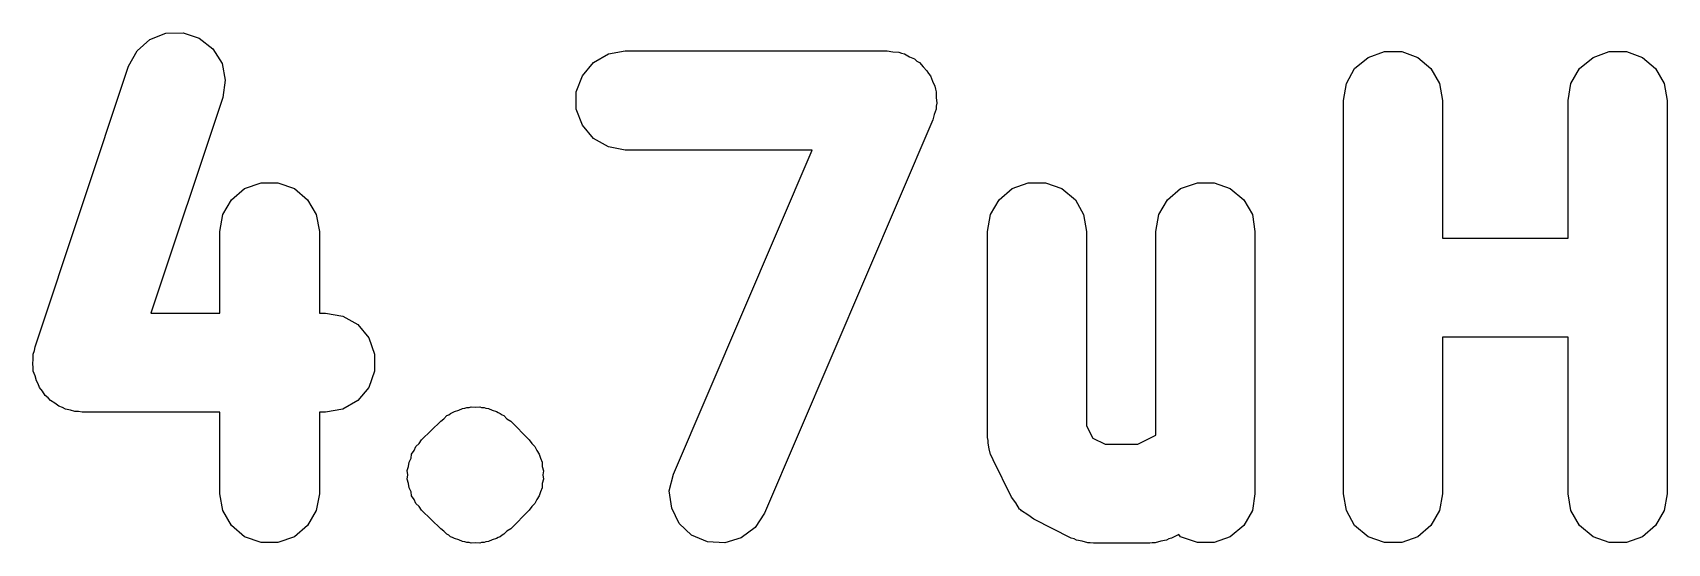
# Model space of a CAD drawing. Extents: x 10 to 287, y -200 to -10.
# Drawn here: x 139.865 to 142.505, y -94.367 to -93.543 of the extents above; entities that cross this region are included whole.
import ezdxf

# ---------------------------------------------------------------- set-up
doc = ezdxf.new("R2010")
doc.units = 0
doc.header["$MEASUREMENT"] = 0
doc.layers.add('BLACK', color=7, linetype='CONTINUOUS')

msp = doc.modelspace()

# ---------------------------------------------------------------- linework, layer by layer
at = {"layer": 'Black'}
for p, q in [((140.034, -93.5723), (140.054, -93.5539)), ((140.054, -93.5539), (140.08, -93.5436)), ((140.08, -93.5436), (140.108, -93.5429)), ((140.108, -93.5429), (140.134, -93.5517)), ((140.134, -93.5517), (140.156, -93.5689)), ((140.02, -93.5967), (140.034, -93.5723)), ((140.156, -93.5689), (140.171, -93.5926)), ((140.771, -93.591), (140.795, -93.5771)), ((140.795, -93.5771), (140.822, -93.5723)), ((140.822, -93.5723), (141.245, -93.5723)), ((141.245, -93.5723), (141.254, -93.5739)), ((141.254, -93.5739), (141.264, -93.5744)), ((141.264, -93.5744), (141.268, -93.5762)), ((141.268, -93.5762), (141.273, -93.5771)), ((141.273, -93.5771), (141.281, -93.5817)), ((141.281, -93.5817), (141.289, -93.5853)), ((141.289, -93.5853), (141.293, -93.5886)), ((142, -93.6008), (142.022, -93.583)), ((142.022, -93.583), (142.048, -93.5735)), ((142.048, -93.5735), (142.076, -93.5735)), ((142.076, -93.5735), (142.102, -93.583)), ((142.102, -93.583), (142.123, -93.6008)), ((142.363, -93.6008), (142.385, -93.583)), ((142.385, -93.583), (142.411, -93.5735)), ((142.411, -93.5735), (142.439, -93.5735)), ((142.439, -93.5735), (142.465, -93.583)), ((142.465, -93.583), (142.486, -93.6008)), ((139.869, -94.0503), (140.02, -93.5967)), ((140.171, -93.5926), (140.176, -93.6198)), ((140.743, -93.6384), (140.753, -93.6123)), ((140.753, -93.6123), (140.771, -93.591)), ((141.293, -93.5886), (141.297, -93.591)), ((141.297, -93.591), (141.303, -93.598)), ((141.303, -93.598), (141.309, -93.6043)), ((141.309, -93.6043), (141.312, -93.6086)), ((141.312, -93.6086), (141.315, -93.6123)), ((141.315, -93.6123), (141.318, -93.6209)), ((141.987, -93.6249), (142, -93.6008)), ((142.123, -93.6008), (142.137, -93.6249)), ((142.349, -93.6249), (142.363, -93.6008)), ((142.486, -93.6008), (142.5, -93.6249)), ((140.176, -93.6198), (140.172, -93.6473)), ((140.743, -93.6662), (140.743, -93.6384)), ((141.318, -93.6209), (141.322, -93.6291)), ((141.322, -93.6291), (141.323, -93.6339)), ((141.323, -93.6339), (141.324, -93.6384)), ((141.324, -93.6384), (141.324, -93.6476)), ((141.982, -93.6523), (141.987, -93.6249)), ((142.137, -93.6249), (142.142, -93.6523)), ((142.345, -93.6523), (142.349, -93.6249)), ((142.5, -93.6249), (142.505, -93.6523)), ((140.172, -93.6473), (140.056, -93.9956)), ((140.753, -93.6923), (140.743, -93.6662)), ((141.324, -93.6662), (141.321, -93.6748)), ((141.324, -93.6476), (141.325, -93.6567)), ((141.325, -93.6567), (141.324, -93.6614)), ((141.324, -93.6614), (141.324, -93.6662)), ((141.982, -94.2873), (141.982, -93.6523)), ((142.142, -93.6523), (142.142, -93.8746)), ((142.345, -93.8746), (142.345, -93.6523)), ((142.505, -93.6523), (142.505, -94.2873)), ((140.771, -93.7136), (140.753, -93.6923)), ((141.319, -93.6838), (141.047, -94.3188)), ((141.321, -93.6748), (141.319, -93.6838)), ((140.795, -93.7274), (140.771, -93.7136)), ((140.822, -93.7323), (140.795, -93.7274)), ((141.124, -93.7323), (140.822, -93.7323)), ((140.9, -94.2557), (141.124, -93.7323)), ((140.186, -93.8125), (140.207, -93.7946)), ((140.207, -93.7946), (140.234, -93.7851)), ((140.234, -93.7851), (140.261, -93.7851)), ((140.261, -93.7851), (140.288, -93.7946)), ((140.288, -93.7946), (140.309, -93.8125)), ((141.426, -93.8125), (141.447, -93.7946)), ((141.447, -93.7946), (141.473, -93.7851)), ((141.473, -93.7851), (141.501, -93.7851)), ((141.501, -93.7851), (141.527, -93.7946)), ((141.527, -93.7946), (141.549, -93.8125)), ((141.698, -93.8125), (141.719, -93.7946)), ((141.719, -93.7946), (141.746, -93.7851)), ((141.746, -93.7851), (141.773, -93.7851)), ((141.773, -93.7851), (141.799, -93.7946)), ((141.799, -93.7946), (141.821, -93.8125)), ((140.172, -93.8366), (140.186, -93.8125)), ((140.309, -93.8125), (140.323, -93.8366)), ((141.412, -93.8366), (141.426, -93.8125)), ((141.549, -93.8125), (141.562, -93.8366)), ((141.684, -93.8366), (141.698, -93.8125)), ((141.821, -93.8125), (141.835, -93.8366)), ((140.167, -93.8639), (140.172, -93.8366)), ((140.323, -93.8366), (140.328, -93.8639)), ((141.407, -93.8639), (141.412, -93.8366)), ((141.562, -93.8366), (141.567, -93.8639)), ((141.679, -93.8639), (141.684, -93.8366)), ((141.835, -93.8366), (141.839, -93.8639)), ((140.167, -93.9956), (140.167, -93.8639)), ((140.328, -93.8639), (140.328, -93.9956)), ((141.407, -94.1965), (141.407, -93.8639)), ((141.567, -93.8639), (141.567, -94.1777)), ((141.679, -94.1925), (141.679, -93.8639)), ((141.839, -93.8639), (141.839, -94.2873)), ((142.142, -93.8746), (142.345, -93.8746)), ((140.056, -93.9956), (140.167, -93.9956)), ((140.328, -93.9956), (140.338, -93.9956)), ((140.338, -93.9956), (140.366, -94.0004)), ((140.366, -94.0004), (140.39, -94.0143)), ((140.39, -94.0143), (140.408, -94.0356)), ((140.408, -94.0356), (140.417, -94.0617)), ((142.345, -94.0347), (142.142, -94.0347)), ((142.142, -94.0347), (142.142, -94.2873)), ((142.345, -94.2873), (142.345, -94.0347)), ((139.866, -94.0617), (139.868, -94.0561)), ((139.866, -94.0698), (139.866, -94.0617)), ((139.868, -94.0561), (139.869, -94.0503)), ((140.417, -94.0617), (140.417, -94.0895)), ((139.865, -94.0778), (139.866, -94.0698)), ((139.866, -94.0836), (139.865, -94.0778)), ((139.866, -94.0895), (139.866, -94.0836)), ((139.869, -94.0971), (139.866, -94.0895)), ((140.417, -94.0895), (140.408, -94.1156)), ((139.871, -94.105), (139.869, -94.0971)), ((139.874, -94.11), (139.871, -94.105)), ((139.876, -94.1156), (139.874, -94.11)), ((139.881, -94.1218), (139.876, -94.1156)), ((140.408, -94.1156), (140.39, -94.1369)), ((139.885, -94.1287), (139.881, -94.1218)), ((139.89, -94.1324), (139.885, -94.1287)), ((139.894, -94.1369), (139.89, -94.1324)), ((139.901, -94.1409), (139.894, -94.1369)), ((139.907, -94.146), (139.901, -94.1409)), ((140.39, -94.1369), (140.366, -94.1508)), ((139.913, -94.1478), (139.907, -94.146)), ((139.918, -94.1508), (139.913, -94.1478)), ((139.926, -94.1522), (139.918, -94.1508)), ((139.933, -94.1547), (139.926, -94.1522)), ((139.939, -94.1546), (139.933, -94.1547)), ((139.945, -94.1556), (139.939, -94.1546)), ((140.167, -94.1556), (139.945, -94.1556)), ((140.167, -94.2873), (140.167, -94.1556)), ((140.338, -94.1556), (140.328, -94.1556)), ((140.328, -94.1556), (140.328, -94.2873)), ((140.366, -94.1508), (140.338, -94.1556)), ((140.524, -94.1702), (140.529, -94.1662)), ((140.529, -94.1662), (140.534, -94.1612)), ((140.534, -94.1612), (140.537, -94.1598)), ((140.537, -94.1598), (140.54, -94.1575)), ((140.54, -94.1575), (140.543, -94.1563)), ((140.543, -94.1563), (140.546, -94.1543)), ((140.546, -94.1543), (140.553, -94.1525)), ((140.553, -94.1525), (140.559, -94.1495)), ((140.559, -94.1495), (140.563, -94.1492)), ((140.563, -94.1492), (140.566, -94.148)), ((140.566, -94.148), (140.57, -94.148)), ((140.57, -94.148), (140.573, -94.1471)), ((140.573, -94.1471), (140.58, -94.1477)), ((140.58, -94.1477), (140.587, -94.1471)), ((140.587, -94.1471), (140.59, -94.148)), ((140.59, -94.148), (140.594, -94.148)), ((140.594, -94.148), (140.597, -94.1492)), ((140.597, -94.1492), (140.601, -94.1495)), ((140.601, -94.1495), (140.607, -94.1525)), ((140.607, -94.1525), (140.614, -94.1543)), ((140.614, -94.1543), (140.617, -94.1563)), ((140.617, -94.1563), (140.62, -94.1575)), ((140.62, -94.1575), (140.623, -94.1598)), ((140.623, -94.1598), (140.626, -94.1612)), ((140.626, -94.1612), (140.631, -94.1662)), ((140.631, -94.1662), (140.637, -94.1702)), ((140.493, -94.2004), (140.524, -94.1702)), ((140.637, -94.1702), (140.667, -94.2004)), ((141.567, -94.1777), (141.577, -94.1974)), ((141.65, -94.2073), (141.679, -94.1925)), ((140.477, -94.2232), (140.481, -94.2175)), ((140.481, -94.2175), (140.484, -94.2111)), ((140.484, -94.2111), (140.489, -94.2062)), ((140.489, -94.2062), (140.493, -94.2004)), ((140.667, -94.2004), (140.671, -94.2062)), ((140.671, -94.2062), (140.676, -94.2111)), ((140.676, -94.2111), (140.679, -94.2175)), ((140.679, -94.2175), (140.683, -94.2232)), ((141.408, -94.2011), (141.407, -94.1965)), ((141.408, -94.2057), (141.408, -94.2011)), ((141.41, -94.2147), (141.408, -94.2057)), ((141.412, -94.2239), (141.41, -94.2147)), ((141.577, -94.1974), (141.597, -94.2073)), ((141.597, -94.2073), (141.65, -94.2073)), ((140.47, -94.25), (140.472, -94.2433)), ((140.472, -94.2433), (140.473, -94.2363)), ((140.473, -94.2363), (140.476, -94.23)), ((140.476, -94.23), (140.477, -94.2232)), ((140.683, -94.2232), (140.685, -94.23)), ((140.685, -94.23), (140.688, -94.2363)), ((140.688, -94.2363), (140.688, -94.2433)), ((140.688, -94.2433), (140.69, -94.2501)), ((141.414, -94.2279), (141.412, -94.2239)), ((141.416, -94.2323), (141.414, -94.2279)), ((141.446, -94.2928), (141.416, -94.2323)), ((140.471, -94.257), (140.47, -94.25)), ((140.47, -94.264), (140.471, -94.257)), ((140.472, -94.2708), (140.47, -94.264)), ((140.473, -94.2777), (140.472, -94.2708)), ((140.69, -94.264), (140.688, -94.2708)), ((140.688, -94.2708), (140.688, -94.2777)), ((140.69, -94.2501), (140.689, -94.257)), ((140.689, -94.257), (140.69, -94.264)), ((140.893, -94.2828), (140.9, -94.2557)), ((140.172, -94.3146), (140.167, -94.2873)), ((140.328, -94.2873), (140.323, -94.3146)), ((140.476, -94.2841), (140.473, -94.2777)), ((140.477, -94.2908), (140.476, -94.2841)), ((140.481, -94.2966), (140.477, -94.2908)), ((140.484, -94.3029), (140.481, -94.2966)), ((140.679, -94.2966), (140.676, -94.3029)), ((140.683, -94.2908), (140.679, -94.2966)), ((140.685, -94.2841), (140.683, -94.2908)), ((140.688, -94.2777), (140.685, -94.2841)), ((140.897, -94.3104), (140.893, -94.2828)), ((141.453, -94.3022), (141.446, -94.2928)), ((141.839, -94.2873), (141.835, -94.3146)), ((141.987, -94.3146), (141.982, -94.2873)), ((142.142, -94.2873), (142.137, -94.3146)), ((142.349, -94.3146), (142.345, -94.2873)), ((142.505, -94.2873), (142.5, -94.3146)), ((140.186, -94.3387), (140.172, -94.3146)), ((140.323, -94.3146), (140.309, -94.3387)), ((140.489, -94.3079), (140.484, -94.3029)), ((140.493, -94.3136), (140.489, -94.3079)), ((140.524, -94.3438), (140.493, -94.3136)), ((140.667, -94.3136), (140.637, -94.3438)), ((140.671, -94.3079), (140.667, -94.3136)), ((140.676, -94.3029), (140.671, -94.3079)), ((140.909, -94.3352), (140.897, -94.3104)), ((141.047, -94.3188), (141.032, -94.342)), ((141.459, -94.312), (141.453, -94.3022)), ((141.461, -94.3133), (141.459, -94.312)), ((141.462, -94.3151), (141.461, -94.3133)), ((141.472, -94.3216), (141.462, -94.3151)), ((141.482, -94.3286), (141.472, -94.3216)), ((141.835, -94.3146), (141.821, -94.3387)), ((142, -94.3387), (141.987, -94.3146)), ((142.137, -94.3146), (142.123, -94.3387)), ((142.363, -94.3387), (142.349, -94.3146)), ((142.5, -94.3146), (142.486, -94.3387)), ((140.207, -94.3566), (140.186, -94.3387)), ((140.309, -94.3387), (140.288, -94.3566)), ((140.529, -94.3479), (140.524, -94.3438)), ((140.534, -94.3528), (140.529, -94.3479)), ((140.537, -94.3543), (140.534, -94.3528)), ((140.626, -94.3528), (140.623, -94.3543)), ((140.631, -94.3479), (140.626, -94.3528)), ((140.637, -94.3438), (140.631, -94.3479)), ((140.929, -94.3542), (140.909, -94.3352)), ((141.032, -94.342), (141.009, -94.3587)), ((141.542, -94.3588), (141.482, -94.3286)), ((141.716, -94.3533), (141.704, -94.3588)), ((141.719, -94.3566), (141.716, -94.3533)), ((141.821, -94.3387), (141.799, -94.3566)), ((142.022, -94.3566), (142, -94.3387)), ((142.123, -94.3387), (142.102, -94.3566)), ((142.385, -94.3566), (142.363, -94.3387)), ((142.486, -94.3387), (142.465, -94.3566)), ((140.234, -94.3661), (140.207, -94.3566)), ((140.261, -94.3661), (140.234, -94.3661)), ((140.288, -94.3566), (140.261, -94.3661)), ((140.54, -94.3566), (140.537, -94.3543)), ((140.543, -94.3578), (140.54, -94.3566)), ((140.546, -94.3598), (140.543, -94.3578)), ((140.553, -94.3616), (140.546, -94.3598)), ((140.559, -94.3645), (140.553, -94.3616)), ((140.563, -94.3649), (140.559, -94.3645)), ((140.566, -94.3661), (140.563, -94.3649)), ((140.57, -94.3661), (140.566, -94.3661)), ((140.573, -94.367), (140.57, -94.3661)), ((140.58, -94.3664), (140.573, -94.367)), ((140.587, -94.367), (140.58, -94.3664)), ((140.59, -94.3661), (140.587, -94.367)), ((140.594, -94.3661), (140.59, -94.3661)), ((140.597, -94.3649), (140.594, -94.3661)), ((140.601, -94.3645), (140.597, -94.3649)), ((140.607, -94.3616), (140.601, -94.3645)), ((140.614, -94.3598), (140.607, -94.3616)), ((140.617, -94.3578), (140.614, -94.3598)), ((140.62, -94.3566), (140.617, -94.3578)), ((140.623, -94.3543), (140.62, -94.3566)), ((140.955, -94.3652), (140.929, -94.3542)), ((140.983, -94.3667), (140.955, -94.3652)), ((141.009, -94.3587), (140.983, -94.3667)), ((141.547, -94.3601), (141.542, -94.3588)), ((141.551, -94.3624), (141.547, -94.3601)), ((141.56, -94.3641), (141.551, -94.3624)), ((141.569, -94.3667), (141.56, -94.3641)), ((141.573, -94.3665), (141.569, -94.3667)), ((141.578, -94.3673), (141.573, -94.3665)), ((141.669, -94.3673), (141.578, -94.3673)), ((141.673, -94.3665), (141.669, -94.3673)), ((141.678, -94.3667), (141.673, -94.3665)), ((141.687, -94.3641), (141.678, -94.3667)), ((141.696, -94.3624), (141.687, -94.3641)), ((141.7, -94.3601), (141.696, -94.3624)), ((141.704, -94.3588), (141.7, -94.3601)), ((141.746, -94.3661), (141.719, -94.3566)), ((141.773, -94.3661), (141.746, -94.3661)), ((141.799, -94.3566), (141.773, -94.3661)), ((142.048, -94.3661), (142.022, -94.3566)), ((142.076, -94.3661), (142.048, -94.3661)), ((142.102, -94.3566), (142.076, -94.3661)), ((142.411, -94.3661), (142.385, -94.3566)), ((142.439, -94.3661), (142.411, -94.3661)), ((142.465, -94.3566), (142.439, -94.3661))]:
    msp.add_line(p, q, dxfattribs=at)

doc.saveas('drawing.dxf')
